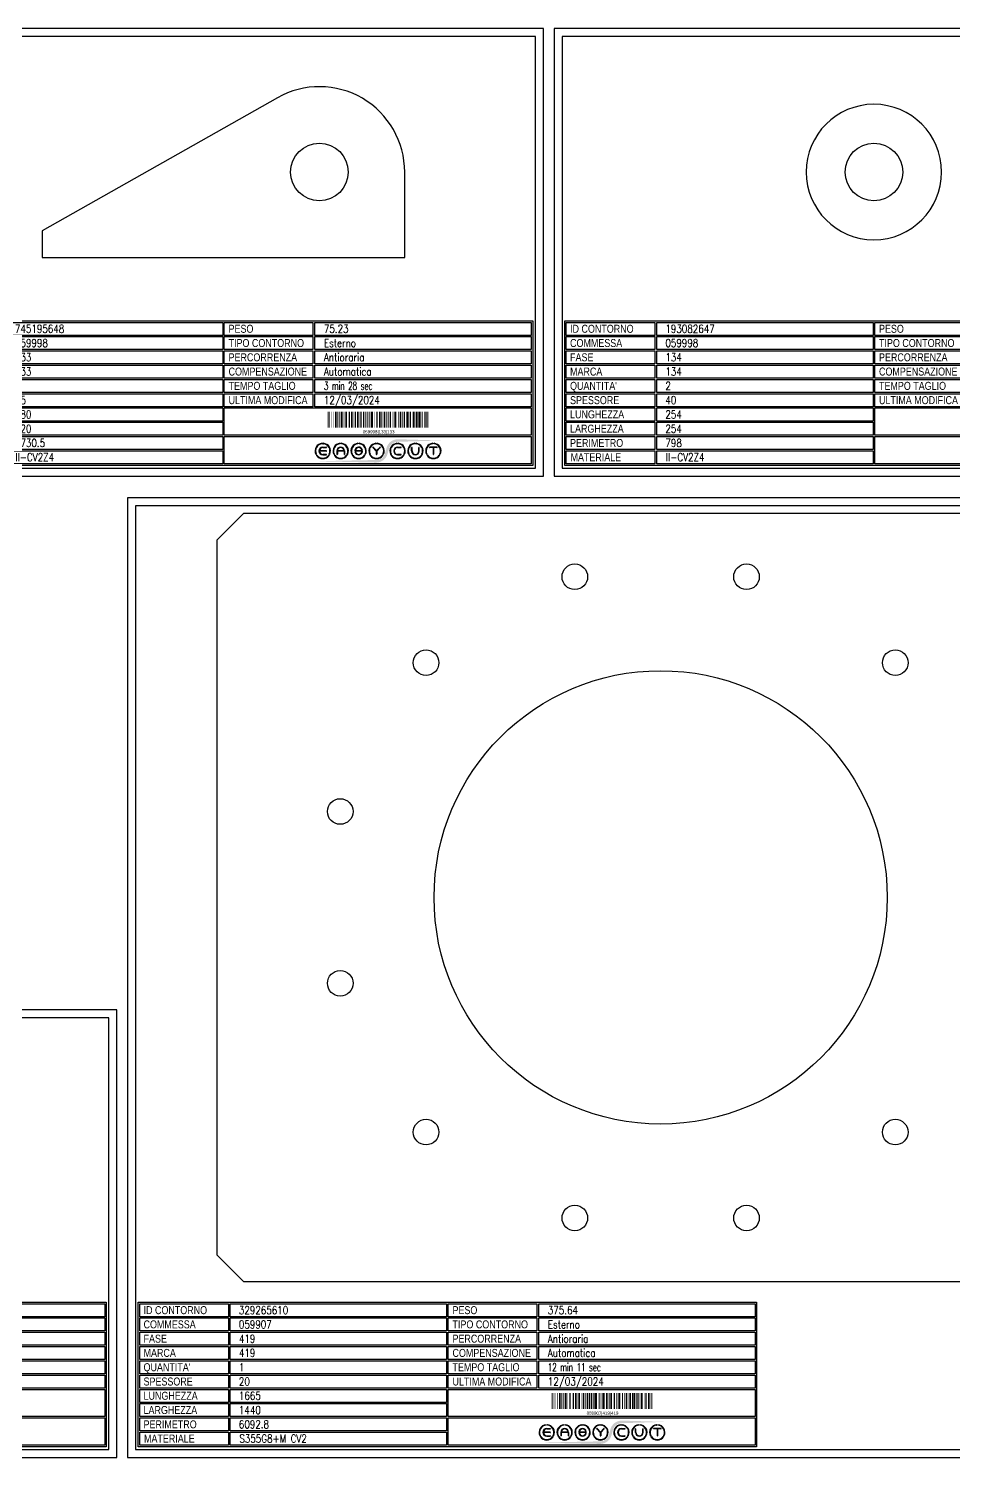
# Model space of a CAD drawing. Header units: millimetres. Extents: x 28039 to 145264, y 9873 to 40131.
# Drawn here: x 30293 to 32028, y 33033 to 35712 of the extents above; entities that cross this region are included whole.
import ezdxf
from ezdxf.enums import TextEntityAlignment as Align

# ---------------------------------------------------------------- set-up
doc = ezdxf.new("R2010")
doc.units = ezdxf.units.MM
doc.styles.add('EasyCutStyle', font='romans.shx', dxfattribs={"width": 0.8})
doc.styles.add('EasyCutStyle1', font='arial.ttf', dxfattribs={"width": 0.8})

# ---------------------------------------------------------------- blocks, each defined once
blk = doc.blocks.new('*U4')
at = {"color": 5}
blk.add_lwpolyline([(0, 0), (1200, 0), (1200, 839), (0, 839)], close=True, dxfattribs=at)
at = {"color": 7}
blk.add_lwpolyline([(15, 15), (1185, 15), (1185, 824), (15, 824)], close=True, dxfattribs=at)
at = {"color": 253}
blk.add_lwpolyline([(20, 291), (1180, 291), (1180, 20), (20, 20)], close=True, dxfattribs=at)
at = {"color": 2}
for points in [[(23, 288.1), (189.3, 288.1), (189.3, 263.7), (23, 263.7)], [(23, 288.1), (189.3, 288.1), (189.3, 263.7), (23, 263.7)], [(601.5, 288.1), (767.9, 288.1), (767.9, 263.7), (601.5, 263.7)], [(23, 261.4), (189.3, 261.4), (189.3, 237), (23, 237)], [(601.5, 261.4), (767.9, 261.4), (767.9, 237), (601.5, 237)], [(23, 234.6), (189.3, 234.6), (189.3, 210.2), (23, 210.2)], [(601.5, 234.6), (767.9, 234.6), (767.9, 210.2), (601.5, 210.2)], [(23, 207.9), (189.3, 207.9), (189.3, 183.4), (23, 183.4)], [(601.5, 207.9), (767.9, 207.9), (767.9, 183.4), (601.5, 183.4)], [(23, 181.1), (189.3, 181.1), (189.3, 156.7), (23, 156.7)], [(601.5, 181.1), (767.9, 181.1), (767.9, 156.7), (601.5, 156.7)], [(23, 154.3), (189.3, 154.3), (189.3, 129.9), (23, 129.9)], [(601.5, 154.3), (767.9, 154.3), (767.9, 129.9), (601.5, 129.9)], [(23, 127.6), (189.3, 127.6), (189.3, 103.1), (23, 103.1)], [(23, 100.8), (189.3, 100.8), (189.3, 76.4), (23, 76.4)], [(23, 74), (189.3, 74), (189.3, 49.6), (23, 49.6)], [(23, 47.3), (189.3, 47.3), (189.3, 22.9), (23, 22.9)]]:
    blk.add_lwpolyline(points, close=True, dxfattribs=at)
at = {"color": 1}
for points in [[(192.7, 288.1), (598.5, 288.1), (598.5, 263.7), (192.7, 263.7)], [(771.3, 288.1), (1177.2, 288.1), (1177.2, 263.7), (771.3, 263.7)], [(192.7, 261.4), (598.5, 261.4), (598.5, 237), (192.7, 237)], [(771.3, 261.4), (1177.2, 261.4), (1177.2, 237), (771.3, 237)], [(192.7, 234.6), (598.5, 234.6), (598.5, 210.2), (192.7, 210.2)], [(771.3, 234.6), (1177.2, 234.6), (1177.2, 210.2), (771.3, 210.2)], [(192.7, 207.9), (598.5, 207.9), (598.5, 183.4), (192.7, 183.4)], [(771.3, 207.9), (1177.2, 207.9), (1177.2, 183.4), (771.3, 183.4)], [(192.7, 181.1), (598.5, 181.1), (598.5, 156.7), (192.7, 156.7)], [(771.3, 181.1), (1177.2, 181.1), (1177.2, 156.7), (771.3, 156.7)], [(192.7, 154.3), (598.5, 154.3), (598.5, 129.9), (192.7, 129.9)], [(771.3, 154.3), (1177.2, 154.3), (1177.2, 129.9), (771.3, 129.9)], [(192.7, 127.6), (598.5, 127.6), (598.5, 103.1), (192.7, 103.1)], [(601.5, 127.6), (1177.2, 127.6), (1177.2, 76.4), (601.5, 76.4)], [(192.7, 100.8), (598.5, 100.8), (598.5, 76.4), (192.7, 76.4)], [(192.7, 74), (598.5, 74), (598.5, 49.6), (192.7, 49.6)], [(601.5, 74), (1177.2, 74), (1177.2, 22.9), (601.5, 22.9)], [(192.7, 47.3), (598.5, 47.3), (598.5, 22.9), (192.7, 22.9)]]:
    blk.add_lwpolyline(points, close=True, dxfattribs=at)
at = {"color": 161, "style": 'EasyCutStyle1', "width": 0.8}
for s, p in [('ID CONTORNO', (30.1, 268.6)), ('PESO', (609.6, 268.6)), ('COMMESSA', (30.1, 241.9)), ('TIPO CONTORNO', (609.6, 241.9)), ('FASE', (30.1, 215.1)), ('PERCORRENZA', (609.6, 215.1)), ('MARCA', (30.1, 188.4)), ('COMPENSAZIONE', (609.6, 188.4)), ("QUANTITA'", (30.1, 161.6)), ('TEMPO TAGLIO', (609.6, 161.6)), ('SPESSORE', (30.1, 134.8)), ('ULTIMA MODIFICA', (609.6, 134.8)), ('LUNGHEZZA', (30.1, 108.1)), ('LARGHEZZA', (30.1, 81.3)), ('PERIMETRO', (30.1, 54.5)), ('MATERIALE', (31, 27.8))]:
    blk.add_text(s, height=15, dxfattribs=at).set_placement(p)
at = {"style": 'EasyCutStyle'}
for tag, p, width in [('IDSHAPE', (208.9, 268.6), 0.8), ('WEIGTHSHAPE', (788.4, 268.6), 0.8), ('ORDERSHAPE', (208.9, 241.9), 0.8), ('TYPESHAPE', (788.4, 241.9), 0.8), ('PHASESHAPE', (208.9, 215.1), 0.8), ('JOUSHAPE', (788.4, 215.1), 0.8), ('MKSHAPE', (208.9, 188.4), 0.8), ('COMPSHAPE', (788.4, 188.4), 0.8), ('QTASHAPE', (208.9, 161.6), 0.8), ('TIMECUTSHAPE', (788.4, 161.6), 0.65), ('TKSHAPE', (208.9, 134.8), 0.8), ('LASTMODIFYSHAPE', (788.4, 134.8), 0.8), ('LENGTHSHAPE', (208.9, 108.1), 0.8), ('HEIGHTSHAPE', (208.9, 81.3), 0.8), ('PERIMETERSHAPE', (208.9, 54.5), 0.8), ('MATSHAPE', (209.8, 27.8), 0.8)]:
    blk.add_attdef(tag, p, '', height=15, dxfattribs=dict(at, width=width))
blk = doc.blocks.new('*U612')
at = {"color": 5}
blk.add_lwpolyline([(0, 0), (2000, 0), (2000, 1799), (0, 1799)], close=True, dxfattribs=at)
at = {"color": 7}
blk.add_lwpolyline([(15, 15), (1985, 15), (1985, 1784), (15, 1784)], close=True, dxfattribs=at)
at = {"color": 253}
blk.add_lwpolyline([(20, 291), (1180, 291), (1180, 20), (20, 20)], close=True, dxfattribs=at)
at = {"color": 2}
for points in [[(23, 288.1), (189.3, 288.1), (189.3, 263.7), (23, 263.7)], [(23, 288.1), (189.3, 288.1), (189.3, 263.7), (23, 263.7)], [(601.5, 288.1), (767.9, 288.1), (767.9, 263.7), (601.5, 263.7)], [(23, 261.4), (189.3, 261.4), (189.3, 237), (23, 237)], [(601.5, 261.4), (767.9, 261.4), (767.9, 237), (601.5, 237)], [(23, 234.6), (189.3, 234.6), (189.3, 210.2), (23, 210.2)], [(601.5, 234.6), (767.9, 234.6), (767.9, 210.2), (601.5, 210.2)], [(23, 207.9), (189.3, 207.9), (189.3, 183.4), (23, 183.4)], [(601.5, 207.9), (767.9, 207.9), (767.9, 183.4), (601.5, 183.4)], [(23, 181.1), (189.3, 181.1), (189.3, 156.7), (23, 156.7)], [(601.5, 181.1), (767.9, 181.1), (767.9, 156.7), (601.5, 156.7)], [(23, 154.3), (189.3, 154.3), (189.3, 129.9), (23, 129.9)], [(601.5, 154.3), (767.9, 154.3), (767.9, 129.9), (601.5, 129.9)], [(23, 127.6), (189.3, 127.6), (189.3, 103.1), (23, 103.1)], [(23, 100.8), (189.3, 100.8), (189.3, 76.4), (23, 76.4)], [(23, 74), (189.3, 74), (189.3, 49.6), (23, 49.6)], [(23, 47.3), (189.3, 47.3), (189.3, 22.9), (23, 22.9)]]:
    blk.add_lwpolyline(points, close=True, dxfattribs=at)
at = {"color": 1}
for points in [[(192.7, 288.1), (598.5, 288.1), (598.5, 263.7), (192.7, 263.7)], [(771.3, 288.1), (1177.2, 288.1), (1177.2, 263.7), (771.3, 263.7)], [(192.7, 261.4), (598.5, 261.4), (598.5, 237), (192.7, 237)], [(771.3, 261.4), (1177.2, 261.4), (1177.2, 237), (771.3, 237)], [(192.7, 234.6), (598.5, 234.6), (598.5, 210.2), (192.7, 210.2)], [(771.3, 234.6), (1177.2, 234.6), (1177.2, 210.2), (771.3, 210.2)], [(192.7, 207.9), (598.5, 207.9), (598.5, 183.4), (192.7, 183.4)], [(771.3, 207.9), (1177.2, 207.9), (1177.2, 183.4), (771.3, 183.4)], [(192.7, 181.1), (598.5, 181.1), (598.5, 156.7), (192.7, 156.7)], [(771.3, 181.1), (1177.2, 181.1), (1177.2, 156.7), (771.3, 156.7)], [(192.7, 154.3), (598.5, 154.3), (598.5, 129.9), (192.7, 129.9)], [(771.3, 154.3), (1177.2, 154.3), (1177.2, 129.9), (771.3, 129.9)], [(192.7, 127.6), (598.5, 127.6), (598.5, 103.1), (192.7, 103.1)], [(601.5, 127.6), (1177.2, 127.6), (1177.2, 76.4), (601.5, 76.4)], [(192.7, 100.8), (598.5, 100.8), (598.5, 76.4), (192.7, 76.4)], [(192.7, 74), (598.5, 74), (598.5, 49.6), (192.7, 49.6)], [(601.5, 74), (1177.2, 74), (1177.2, 22.9), (601.5, 22.9)], [(192.7, 47.3), (598.5, 47.3), (598.5, 22.9), (192.7, 22.9)]]:
    blk.add_lwpolyline(points, close=True, dxfattribs=at)
at = {"color": 161, "style": 'EasyCutStyle1', "width": 0.8}
for s, p in [('ID CONTORNO', (30.1, 268.6)), ('PESO', (609.6, 268.6)), ('COMMESSA', (30.1, 241.9)), ('TIPO CONTORNO', (609.6, 241.9)), ('FASE', (30.1, 215.1)), ('PERCORRENZA', (609.6, 215.1)), ('MARCA', (30.1, 188.4)), ('COMPENSAZIONE', (609.6, 188.4)), ("QUANTITA'", (30.1, 161.6)), ('TEMPO TAGLIO', (609.6, 161.6)), ('SPESSORE', (30.1, 134.8)), ('ULTIMA MODIFICA', (609.6, 134.8)), ('LUNGHEZZA', (30.1, 108.1)), ('LARGHEZZA', (30.1, 81.3)), ('PERIMETRO', (30.1, 54.5)), ('MATERIALE', (31, 27.8))]:
    blk.add_text(s, height=15, dxfattribs=at).set_placement(p)
at = {"style": 'EasyCutStyle'}
for tag, p, width in [('IDSHAPE', (208.9, 268.6), 0.8), ('WEIGTHSHAPE', (788.4, 268.6), 0.8), ('ORDERSHAPE', (208.9, 241.9), 0.8), ('TYPESHAPE', (788.4, 241.9), 0.8), ('PHASESHAPE', (208.9, 215.1), 0.8), ('JOUSHAPE', (788.4, 215.1), 0.8), ('MKSHAPE', (208.9, 188.4), 0.8), ('COMPSHAPE', (788.4, 188.4), 0.8), ('QTASHAPE', (208.9, 161.6), 0.8), ('TIMECUTSHAPE', (788.4, 161.6), 0.65), ('TKSHAPE', (208.9, 134.8), 0.8), ('LASTMODIFYSHAPE', (788.4, 134.8), 0.8), ('LENGTHSHAPE', (208.9, 108.1), 0.8), ('HEIGHTSHAPE', (208.9, 81.3), 0.8), ('PERIMETERSHAPE', (208.9, 54.5), 0.8), ('MATSHAPE', (209.8, 27.8), 0.8)]:
    blk.add_attdef(tag, p, '', height=15, dxfattribs=dict(at, width=width))
blk = doc.blocks.new('Logo')
h = blk.add_hatch(color=256)
h.set_gradient(color1=(255, 0, 0), color2=(255, 255, 0), tint=1)
h.paths.add_polyline_path([(20.5, 4.4, -0.339454), (37.1, 17.2), (118.6, 19.6), (37.1, 22, 0.339454), (15.8, 5.7), (13.2, -4.2, -0.339454), (-3.4, -16.9), (-118.2, -19.3), (-3.4, -21.7, 0.339454), (17.8, -5.4)])
for color, points in [(140, [(-115.9, -5.7, -1), (-116.7, -6.1, -0.520567), (-104.9, 14.3, -1), (-104.9, 13.5, 0.520567)]), (256, [(-97.3, 0.4), (-110, 0.4, -0.394366), (-103.7, 6.3), (-97.3, 6.3, 1), (-97.3, 7.2), (-103.7, 7.2, 1), (-103.7, -7.2), (-97.3, -7.2, 1), (-97.3, -6.3), (-103.7, -6.3, -0.394366), (-110, -0.4), (-97.3, -0.4, 1)]), (140, [(-91.4, -5.7, 1), (-90.6, -6.1, 0.520567), (-102.4, 14.3, 0.916853), (-102.6, 13.5, 0.043377), (-102.5, 13.5, -0.520567)]), (140, [(-82.3, -5.7, -1), (-83.1, -6.1, -0.520567), (-71.3, 14.3, -1), (-71.3, 13.5, 0.520567)]), (140, [(-57.8, -5.7, 1), (-57, -6.1, 0.520567), (-68.8, 14.3, 1), (-68.9, 13.5, -0.520567)]), (140, [(-48.7, -5.7, -1), (-49.5, -6.1, -0.520567), (-37.7, 14.3, -1), (-37.7, 13.5, 0.520567)]), (256, [(-31.2, -0.4, -0.486114), (-30.3, -1.5, -0.776377), (-42.6, -1.6, 1), (-43.4, -1.9, 0.776377), (-29.5, -1.7, 0.486114), (-31.2, 0.4), (-41.8, 0.4, -0.486114), (-42.6, 1.5, -0.776377), (-30.4, 1.6, 1), (-29.5, 1.9, 0.776377), (-43.5, 1.7, 0.486114), (-41.8, -0.4)]), (140, [(-24.2, -5.7, 1), (-23.4, -6.1, 0.520567), (-35.2, 14.3, 1), (-35.3, 13.5, -0.520567)]), (140, [(-15.1, -5.7, -1), (-15.9, -6.1, -0.520567), (-4.1, 14.3, -1), (-4.1, 13.5, 0.520567)]), (256, [(-9.3, 7.1, 1), (-10, 6.5), (-3.3, -0.2), (-3.3, -6.3, 1), (-2.4, -6.3), (-2.4, -0.2), (4.2, 6.5, 1), (3.6, 7.1), (-2.9, 0.6)]), (140, [(9.4, -5.7, 1), (10.2, -6.1, 0.520567), (-1.6, 14.3, 1), (-1.7, 13.5, -0.520567)]), (140, [(24.2, -5.7, -1), (23.4, -6.1, -0.520567), (35.2, 14.3, -1), (35.3, 13.5, 0.520567)]), (256, [(36.5, -7.2), (42.8, -7.2, 1), (42.8, -6.3), (36.5, -6.3, -1), (36.5, 6.3), (42.8, 6.3, 1), (42.8, 7.2), (36.5, 7.2, 1)]), (140, [(48.7, -5.7, 1), (49.5, -6.1, 0.520567), (37.7, 14.3, 1), (37.7, 13.5, -0.520567)]), (140, [(57.8, -5.7, -1), (57, -6.1, -0.520567), (68.8, 14.3, -1), (68.9, 13.5, 0.520567)]), (256, [(63.7, 0), (63.7, 6.3, 1), (62.9, 6.3), (62.9, 0, 1), (77.3, 0), (77.3, 6.3, 1), (76.4, 6.3), (76.4, 0, -1)]), (140, [(82.3, -5.7, 1), (83.1, -6.1, 0.520567), (71.3, 14.3, 1), (71.3, 13.5, -0.520567)]), (140, [(91.4, -5.7, -1), (90.6, -6.1, -0.520567), (102.4, 14.3, -1), (102.5, 13.5, 0.520567)]), (256, [(96.9, 7.2, 1), (96.9, 6.3), (103.2, 6.3), (103.2, -6.3, 1), (104.1, -6.3), (104.1, 6.3), (110.4, 6.3, 1), (110.4, 7.2)]), (140, [(115.9, -5.7, 1), (116.7, -6.1, 0.520567), (104.9, 14.3, 1), (104.9, 13.5, -0.520567)]), (140, [(-91.9, -8.3, 1), (-92.6, -7.8, -0.520567), (-114.8, -7.8, 1), (-115.5, -8.3, 0.520567)]), (140, [(-58.3, -8.3, 1), (-59, -7.8, -0.520567), (-81.2, -7.8, 1), (-81.9, -8.3, 0.520567)]), (140, [(-24.7, -8.3, 1), (-25.4, -7.8, -0.520567), (-47.6, -7.8, 1), (-48.3, -8.3, 0.520567)]), (140, [(8.9, -8.3, 1), (8.2, -7.8, -0.520567), (-14, -7.8, 1), (-14.7, -8.3, 0.520567)]), (140, [(48.3, -8.3, 1), (47.6, -7.8, -0.520567), (25.4, -7.8, 1), (24.7, -8.3, 0.520567)]), (140, [(81.9, -8.3, 1), (81.2, -7.8, -0.520567), (59, -7.8, 1), (58.3, -8.3, 0.520567)]), (140, [(115.5, -8.3, 1), (114.8, -7.8, -0.520567), (92.6, -7.8, 1), (91.9, -8.3, 0.520567)])]:
    blk.add_hatch(color=color).paths.add_polyline_path(points)
h = blk.add_hatch(color=256)
h.paths.add_polyline_path([(-63.7, -0.4), (-63.7, -6.3, 1), (-62.9, -6.3), (-62.9, 0, 1), (-77.3, 0), (-77.3, -6.3, 1), (-76.4, -6.3), (-76.4, -0.4)])
h.paths.add_polyline_path([(-76.4, 0.4, -0.933992), (-63.8, 0.4)], flags=16)
for p, q in [((-97.3, 0.4), (-110, 0.4)), ((-103.7, 7.2), (-97.3, 7.2)), ((-103.7, 6.3), (-97.3, 6.3)), ((-77.3, 0), (-77.3, -6.3)), ((-63.8, 0.4), (-76.4, 0.4)), ((-62.9, 0), (-62.9, -6.3)), ((-31.2, 0.4), (-41.8, 0.4)), ((-3.3, -0.2), (-10, 6.5)), ((-2.9, 0.6), (-9.3, 7.1)), ((-2.9, 0.6), (3.6, 7.1)), ((-2.4, -0.2), (4.2, 6.5)), ((36.5, 7.2), (42.8, 7.2)), ((36.5, 6.3), (42.8, 6.3)), ((62.9, 0), (62.9, 6.3)), ((63.7, 0), (63.7, 6.3)), ((76.4, 0), (76.4, 6.3)), ((77.3, 0), (77.3, 6.3)), ((110.4, 7.2), (96.9, 7.2)), ((103.2, 6.3), (96.9, 6.3)), ((103.2, 6.3), (103.2, -6.3)), ((104.1, 6.3), (104.1, -6.3)), ((110.4, 6.3), (104.1, 6.3)), ((-97.3, -0.4), (-110, -0.4)), ((-103.7, -6.3), (-97.3, -6.3)), ((-103.7, -7.2), (-97.3, -7.2)), ((-76.4, -0.4), (-76.4, -6.3)), ((-63.7, -0.4), (-76.4, -0.4)), ((-63.7, -0.4), (-63.7, -6.3)), ((-31.2, -0.4), (-41.8, -0.4)), ((-3.3, -0.2), (-3.3, -6.3)), ((-2.4, -0.2), (-2.4, -6.3)), ((36.5, -6.3), (42.8, -6.3)), ((36.5, -7.2), (42.8, -7.2))]:
    blk.add_line(p, q)
at = {"color": 140}
for centre, radius, start, end in [((-103.7, 0), 14.4, 95, 205), ((-103.7, 0), 13.5, 95, 205), ((-104.9, 13.9), 0.432, 275, 95), ((-102.5, 13.9), 0.432, 85, 265), ((-103.7, 0), 13.5, 335, 85), ((-103.7, 0), 14.4, 335, 85), ((-70.1, 0), 14.4, 95, 205), ((-70.1, 0), 13.5, 95, 205), ((-71.3, 13.9), 0.432, 275, 95), ((-68.9, 13.9), 0.432, 85, 265), ((-70.1, 0), 13.5, 335, 85), ((-70.1, 0), 14.4, 335, 85), ((-36.5, 0), 14.4, 95, 205), ((-36.5, 0), 13.5, 95, 205), ((-37.7, 13.9), 0.432, 275, 95), ((-35.3, 13.9), 0.432, 85, 265), ((-36.5, 0), 13.5, 335, 85), ((-36.5, 0), 14.4, 335, 85), ((-2.9, 0), 14.4, 95, 205), ((-2.9, 0), 13.5, 95, 205), ((-4.1, 13.9), 0.432, 275, 95), ((-1.7, 13.9), 0.432, 85, 265), ((-2.9, 0), 13.5, 335, 85), ((-2.9, 0), 14.4, 335, 85), ((36.5, 0), 14.4, 95, 205), ((36.5, 0), 13.5, 95, 205), ((35.3, 13.9), 0.432, 275, 95), ((37.7, 13.9), 0.432, 85, 265), ((36.5, 0), 14.4, 335, 85), ((36.5, 0), 13.5, 335, 85), ((70.1, 0), 14.4, 95, 205), ((70.1, 0), 13.5, 95, 205), ((68.9, 13.9), 0.432, 275, 95), ((71.3, 13.9), 0.432, 85, 265), ((70.1, 0), 14.4, 335, 85), ((70.1, 0), 13.5, 335, 85), ((103.7, 0), 14.4, 95, 205), ((103.7, 0), 13.5, 95, 205), ((102.5, 13.9), 0.432, 275, 95), ((104.9, 13.9), 0.432, 85, 265), ((103.7, 0), 14.4, 335, 85), ((103.7, 0), 13.5, 335, 85), ((-116.3, -5.9), 0.432, 205, 25), ((-115.1, -8), 0.432, 35, 215), ((-103.7, 0), 14.4, 215, 325), ((-103.7, 0), 13.5, 215, 325), ((-92.2, -8), 0.432, 325, 145), ((-91, -5.9), 0.432, 155, 335), ((-82.7, -5.9), 0.432, 205, 25), ((-81.5, -8), 0.432, 35, 215), ((-70.1, 0), 14.4, 215, 325), ((-70.1, 0), 13.5, 215, 325), ((-58.6, -8), 0.432, 325, 145), ((-57.4, -5.9), 0.432, 155, 335), ((-49.1, -5.9), 0.432, 205, 25), ((-47.9, -8), 0.432, 35, 215), ((-36.5, 0), 14.4, 215, 325), ((-36.5, 0), 13.5, 215, 325), ((-25, -8), 0.432, 325, 145), ((-23.8, -5.9), 0.432, 155, 335), ((-15.5, -5.9), 0.432, 205, 25), ((-14.3, -8), 0.432, 35, 215), ((-2.9, 0), 14.4, 215, 325), ((-2.9, 0), 13.5, 215, 325), ((8.6, -8), 0.432, 325, 145), ((9.8, -5.9), 0.432, 155, 335), ((23.8, -5.9), 0.432, 205, 25), ((25, -8), 0.432, 35, 215), ((36.5, 0), 14.4, 215, 325), ((36.5, 0), 13.5, 215, 325), ((47.9, -8), 0.432, 325, 145), ((49.1, -5.9), 0.432, 155, 335), ((57.4, -5.9), 0.432, 205, 25), ((58.6, -8), 0.432, 35, 215), ((70.1, 0), 14.4, 215, 325), ((70.1, 0), 13.5, 215, 325), ((81.5, -8), 0.432, 325, 145), ((82.7, -5.9), 0.432, 155, 335), ((91, -5.9), 0.432, 205, 25), ((92.2, -8), 0.432, 35, 215), ((103.7, 0), 14.4, 215, 325), ((103.7, 0), 13.5, 215, 325), ((115.1, -8), 0.432, 325, 145), ((116.3, -5.9), 0.432, 155, 335)]:
    blk.add_arc(centre, radius, start, end, dxfattribs=at)
for centre, radius, start, end in [((-103.7, 0), 7.2, 90, 270), ((-103.7, 0), 6.34, 90, 176.0904), ((-97.3, 6.8), 0.432, 270, 90), ((-97.3, 0), 0.432, 270, 90), ((-70.1, 0), 7.2, 0, 180), ((-70.1, 0), 6.34, 3.9096, 176.0904), ((-36.5, 0), 7.2, 15, 166.2998), ((-41.8, 1.3), 1.73, 166.2998, 270), ((-41.8, 1.3), 0.864, 166.2998, 270), ((-36.5, 0), 6.34, 15, 166.2998), ((-31.2, -1.3), 1.73, 346.2998, 90), ((-29.9, 1.8), 0.432, 195, 15), ((-9.6, 6.8), 0.432, 45, 225), ((3.9, 6.8), 0.432, 315, 135), ((36.5, 0), 7.2, 90, 270), ((36.5, 0), 6.34, 90, 270), ((42.8, 6.8), 0.432, 270, 90), ((63.3, 6.3), 0.432, 0, 180), ((70.1, 0), 7.2, 180, 0), ((70.1, 0), 6.34, 180, 0), ((76.8, 6.3), 0.432, 0, 180), ((96.9, 6.8), 0.432, 90, 270), ((110.4, 6.8), 0.432, 270, 90), ((-103.7, 0), 6.34, 183.9096, 270), ((-97.3, -6.8), 0.432, 270, 90), ((-76.8, -6.3), 0.432, 180, 0), ((-63.3, -6.3), 0.432, 180, 0), ((-43, -1.8), 0.432, 15, 195), ((-36.5, 0), 7.2, 195, 346.2998), ((-36.5, 0), 6.34, 195, 346.2998), ((-31.2, -1.3), 0.864, 346.2998, 90), ((-2.9, -6.3), 0.432, 180, 0), ((42.8, -6.8), 0.432, 270, 90), ((103.7, -6.3), 0.432, 180, 0)]:
    blk.add_arc(centre, radius, start, end)
blk = doc.blocks.new('BARCODE128_329265610', base_point=(31368.8, 33113.4))
at = {"linetype": 'Continuous'}
for points, const_width in [([(31369.8, 33113.4), (31369.8, 33143.4)], 2), ([(31372.3, 33113.4), (31372.3, 33143.4)], 1), ([(31375.3, 33113.4), (31375.3, 33143.4)], 1), ([(31380.3, 33113.4), (31380.3, 33143.4)], 1), ([(31384.3, 33113.4), (31384.3, 33143.4)], 3), ([(31387.8, 33113.4), (31387.8, 33143.4)], 2), ([(31391.8, 33113.4), (31391.8, 33143.4)], 2), ([(31395.3, 33113.4), (31395.3, 33143.4)], 3), ([(31399.3, 33113.4), (31399.3, 33143.4)], 1), ([(31403.3, 33113.4), (31403.3, 33143.4)], 3), ([(31407.3, 33113.4), (31407.3, 33143.4)], 1), ([(31409.8, 33113.4), (31409.8, 33143.4)], 2), ([(31414.3, 33113.4), (31414.3, 33143.4)], 3), ([(31418.3, 33113.4), (31418.3, 33143.4)], 1), ([(31420.8, 33113.4), (31420.8, 33143.4)], 2), ([(31424.3, 33113.4), (31424.3, 33143.4)], 1), ([(31428.3, 33113.4), (31428.3, 33143.4)], 3), ([(31431.8, 33113.4), (31431.8, 33143.4)], 2), ([(31436.3, 33113.4), (31436.3, 33143.4)], 3), ([(31439.8, 33113.4), (31439.8, 33143.4)], 2), ([(31443.3, 33113.4), (31443.3, 33143.4)], 3), ([(31446.3, 33113.4), (31446.3, 33143.4)], 1), ([(31448.3, 33113.4), (31448.3, 33143.4)], 1), ([(31451.8, 33113.4), (31451.8, 33143.4)], 4), ([(31457.8, 33113.4), (31457.8, 33143.4)], 2), ([(31461.3, 33113.4), (31461.3, 33143.4)], 1), ([(31465.3, 33113.4), (31465.3, 33143.4)], 3), ([(31468.3, 33113.4), (31468.3, 33143.4)], 1), ([(31472.3, 33113.4), (31472.3, 33143.4)], 3), ([(31476.8, 33113.4), (31476.8, 33143.4)], 2), ([(31480.3, 33113.4), (31480.3, 33143.4)], 3), ([(31484.3, 33113.4), (31484.3, 33143.4)], 1), ([(31486.8, 33113.4), (31486.8, 33143.4)], 2), ([(31490.3, 33113.4), (31490.3, 33143.4)], 1), ([(31492.3, 33113.4), (31492.3, 33143.4)], 1), ([(31495.8, 33113.4), (31495.8, 33143.4)], 4), ([(31501.8, 33113.4), (31501.8, 33143.4)], 2), ([(31505.3, 33113.4), (31505.3, 33143.4)], 1), ([(31509.3, 33113.4), (31509.3, 33143.4)], 3), ([(31512.3, 33113.4), (31512.3, 33143.4)], 1), ([(31516.3, 33113.4), (31516.3, 33143.4)], 3), ([(31520.8, 33113.4), (31520.8, 33143.4)], 2), ([(31524.3, 33113.4), (31524.3, 33143.4)], 3), ([(31528.3, 33113.4), (31528.3, 33143.4)], 1), ([(31530.8, 33113.4), (31530.8, 33143.4)], 2), ([(31534.3, 33113.4), (31534.3, 33143.4)], 1), ([(31537.8, 33113.4), (31537.8, 33143.4)], 4), ([(31542.3, 33113.4), (31542.3, 33143.4)], 1), ([(31545.8, 33113.4), (31545.8, 33143.4)], 2), ([(31551.3, 33113.4), (31551.3, 33143.4)], 3), ([(31554.3, 33113.4), (31554.3, 33143.4)], 1), ([(31556.8, 33113.4), (31556.8, 33143.4)], 2)]:
    blk.add_lwpolyline(points, dxfattribs=dict(at, const_width=const_width))
blk.add_text('059907|419|419', height=6).set_placement((31464.3, 33102.9), align=Align.CENTER)
blk = doc.blocks.new('BARCODE128_745195648', base_point=(30948.8, 34953.4))
at = {"linetype": 'Continuous'}
for points, const_width in [([(30949.8, 34953.4), (30949.8, 34983.4)], 2), ([(30952.3, 34953.4), (30952.3, 34983.4)], 1), ([(30955.3, 34953.4), (30955.3, 34983.4)], 1), ([(30960.3, 34953.4), (30960.3, 34983.4)], 1), ([(30964.3, 34953.4), (30964.3, 34983.4)], 3), ([(30967.8, 34953.4), (30967.8, 34983.4)], 2), ([(30971.8, 34953.4), (30971.8, 34983.4)], 2), ([(30975.3, 34953.4), (30975.3, 34983.4)], 3), ([(30979.3, 34953.4), (30979.3, 34983.4)], 1), ([(30983.3, 34953.4), (30983.3, 34983.4)], 3), ([(30987.3, 34953.4), (30987.3, 34983.4)], 1), ([(30989.8, 34953.4), (30989.8, 34983.4)], 2), ([(30994.3, 34953.4), (30994.3, 34983.4)], 3), ([(30998.3, 34953.4), (30998.3, 34983.4)], 1), ([(31000.8, 34953.4), (31000.8, 34983.4)], 2), ([(31005.3, 34953.4), (31005.3, 34983.4)], 3), ([(31009.3, 34953.4), (31009.3, 34983.4)], 1), ([(31011.8, 34953.4), (31011.8, 34983.4)], 2), ([(31016.3, 34953.4), (31016.3, 34983.4)], 3), ([(31019.3, 34953.4), (31019.3, 34983.4)], 1), ([(31022.8, 34953.4), (31022.8, 34983.4)], 2), ([(31026.3, 34953.4), (31026.3, 34983.4)], 1), ([(31028.3, 34953.4), (31028.3, 34983.4)], 1), ([(31031.8, 34953.4), (31031.8, 34983.4)], 4), ([(31037.3, 34953.4), (31037.3, 34983.4)], 1), ([(31041.3, 34953.4), (31041.3, 34983.4)], 3), ([(31045.8, 34953.4), (31045.8, 34983.4)], 2), ([(31048.8, 34953.4), (31048.8, 34983.4)], 2), ([(31052.3, 34953.4), (31052.3, 34983.4)], 1), ([(31055.3, 34953.4), (31055.3, 34983.4)], 3), ([(31059.8, 34953.4), (31059.8, 34983.4)], 2), ([(31063.3, 34953.4), (31063.3, 34983.4)], 1), ([(31066.3, 34953.4), (31066.3, 34983.4)], 3), ([(31070.3, 34953.4), (31070.3, 34983.4)], 1), ([(31072.3, 34953.4), (31072.3, 34983.4)], 1), ([(31075.8, 34953.4), (31075.8, 34983.4)], 4), ([(31081.3, 34953.4), (31081.3, 34983.4)], 1), ([(31085.3, 34953.4), (31085.3, 34983.4)], 3), ([(31089.8, 34953.4), (31089.8, 34983.4)], 2), ([(31092.8, 34953.4), (31092.8, 34983.4)], 2), ([(31096.3, 34953.4), (31096.3, 34983.4)], 1), ([(31099.3, 34953.4), (31099.3, 34983.4)], 3), ([(31103.8, 34953.4), (31103.8, 34983.4)], 2), ([(31107.3, 34953.4), (31107.3, 34983.4)], 1), ([(31110.3, 34953.4), (31110.3, 34983.4)], 3), ([(31115.8, 34953.4), (31115.8, 34983.4)], 4), ([(31120.3, 34953.4), (31120.3, 34983.4)], 3), ([(31123.3, 34953.4), (31123.3, 34983.4)], 1), ([(31125.8, 34953.4), (31125.8, 34983.4)], 2), ([(31131.3, 34953.4), (31131.3, 34983.4)], 3), ([(31134.3, 34953.4), (31134.3, 34983.4)], 1), ([(31136.8, 34953.4), (31136.8, 34983.4)], 2)]:
    blk.add_lwpolyline(points, dxfattribs=dict(at, const_width=const_width))
blk.add_text('059998|133|133', height=6).set_placement((31044.3, 34942.9), align=Align.CENTER)

msp = doc.modelspace()

# ---------------------------------------------------------------- linework, layer by layer
at = {"color": 2, "elevation": 0}
for points in [[(30760.1, 35582.7), (30318.8, 35333.4), (30318.8, 35283.4), (30998.8, 35283.4), (30998.8, 35443.4, 0.574243)], [(31751.8, 35443.4, 1), (32005.8, 35443.4, 1)]]:
    msp.add_lwpolyline(points, format="xyb", close=True, dxfattribs=at)
at = {"color": 2}
msp.add_lwpolyline([(30646.3, 33413.4), (30696.3, 33363.4), (32261.3, 33363.4), (32311.3, 33413.4), (32311.3, 34753.4), (32261.3, 34803.4), (30696.3, 34803.4), (30646.3, 34753.4)], close=True, dxfattribs=at)
at = {"color": 4}
for centre, radius in [((30838.8, 35443.4, 0), 54), ((31878.8, 35443.4, 0), 54), ((31317.8, 34684.5), 24), ((31639.9, 34684.5), 24), ((31038.8, 34523.4), 24), ((31918.9, 34523.4), 24), ((31478.8, 34083.4), 425), ((30877.8, 34244.4), 24), ((30877.8, 33922.3), 24), ((31038.8, 33643.3), 24), ((31918.9, 33643.3), 24), ((31317.8, 33482.3), 24), ((31639.9, 33482.3), 24)]:
    msp.add_circle(centre, radius, dxfattribs=at)

# ---------------------------------------------------------------- block references
for name, p, values in [('*U4', (30058.8, 34873.4), {'IDSHAPE': '745195648', 'ORDERSHAPE': '059998', 'PHASESHAPE': '133', 'MKSHAPE': '133', 'TKSHAPE': '65', 'LENGTHSHAPE': '680', 'HEIGHTSHAPE': '320', 'MATSHAPE': 'II-CV2Z4', 'LASTMODIFYSHAPE': '12/03/2024', 'PERIMETERSHAPE': '1730.5', 'WEIGTHSHAPE': '75.23', 'TYPESHAPE': 'Esterno', 'JOUSHAPE': 'Antioraria', 'COMPSHAPE': 'Automatica', 'TIMECUTSHAPE': '3 min 28 sec', 'QTASHAPE': '1'}), ('*U4', (31278.8, 34873.4), {'IDSHAPE': '193082647', 'ORDERSHAPE': '059998', 'PHASESHAPE': '134', 'MKSHAPE': '134', 'TKSHAPE': '40', 'LENGTHSHAPE': '254', 'HEIGHTSHAPE': '254', 'MATSHAPE': 'II-CV2Z4', 'LASTMODIFYSHAPE': '12/03/2024', 'PERIMETERSHAPE': '798', 'WEIGTHSHAPE': '15.91', 'TYPESHAPE': 'Esterno', 'JOUSHAPE': 'Antioraria', 'COMPSHAPE': 'Automatica', 'TIMECUTSHAPE': '1 min 36 sec', 'QTASHAPE': '2'}), ('*U612', (30478.8, 33033.4), {'IDSHAPE': '329265610', 'ORDERSHAPE': '059907', 'PHASESHAPE': '419', 'MKSHAPE': '419', 'TKSHAPE': '20', 'LENGTHSHAPE': '1665', 'HEIGHTSHAPE': '1440', 'MATSHAPE': 'S355G8+M CV2', 'LASTMODIFYSHAPE': '12/03/2024', 'PERIMETERSHAPE': '6092.8', 'WEIGTHSHAPE': '375.64', 'TYPESHAPE': 'Esterno', 'JOUSHAPE': 'Antioraria', 'COMPSHAPE': 'Automatica', 'TIMECUTSHAPE': '12 min 11 sec', 'QTASHAPE': '1'}), ('*U4', (29258.8, 33033.4), {'IDSHAPE': '423131580', 'ORDERSHAPE': '059907', 'PHASESHAPE': '418', 'MKSHAPE': '418', 'TKSHAPE': '15', 'LENGTHSHAPE': '575.3', 'HEIGHTSHAPE': '204', 'MATSHAPE': 'S355G8+M CV2', 'LASTMODIFYSHAPE': '12/03/2024', 'PERIMETERSHAPE': '1532.4', 'WEIGTHSHAPE': '13.52', 'TYPESHAPE': 'Esterno', 'JOUSHAPE': 'Antioraria', 'COMPSHAPE': 'Automatica', 'TIMECUTSHAPE': '4 min 17 sec', 'QTASHAPE': '4'})]:
    msp.add_blockref(name, p).add_auto_attribs(values)
for name, p in [('BARCODE128_745195648', (30854.3, 34963.9)), ('Logo', (30948.8, 34920.4)), ('BARCODE128_329265610', (31274.3, 33123.9)), ('Logo', (31368.8, 33080.4))]:
    msp.add_blockref(name, p)

doc.saveas('drawing.dxf')
